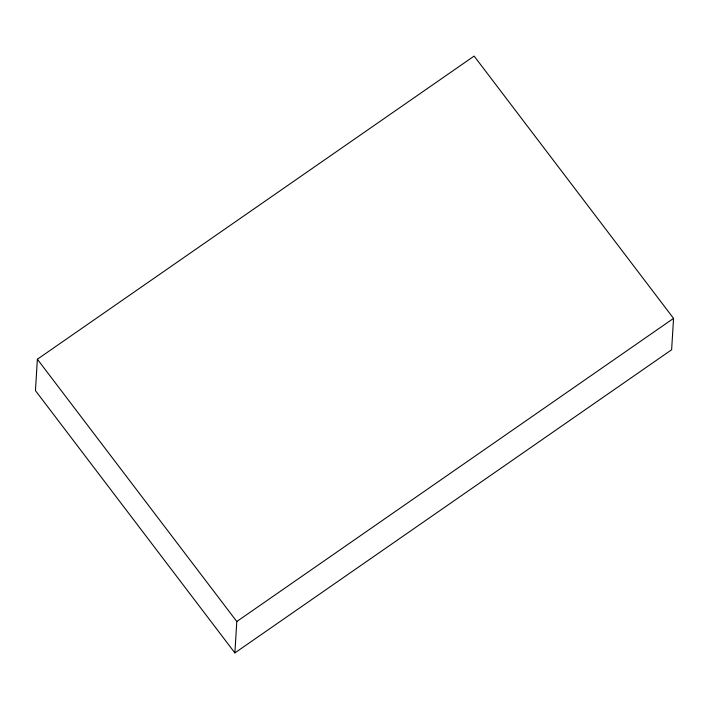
<?xml version="1.0" encoding="UTF-8"?>
<svg xmlns="http://www.w3.org/2000/svg" width="709" height="709" viewBox="0 0 709 709"><rect width="100%" height="100%" fill="white"/><g stroke="black" fill="none" stroke-linecap="round" stroke-linejoin="round"><path stroke-width="1.06" d="M37.373 359.233L35.45 390.624L234.874 652.918L671.627 349.767L673.55 318.376L474.126 56.082L37.373 359.233L236.797 621.518L234.874 652.918M236.797 621.518L673.55 318.376"/></g></svg>
